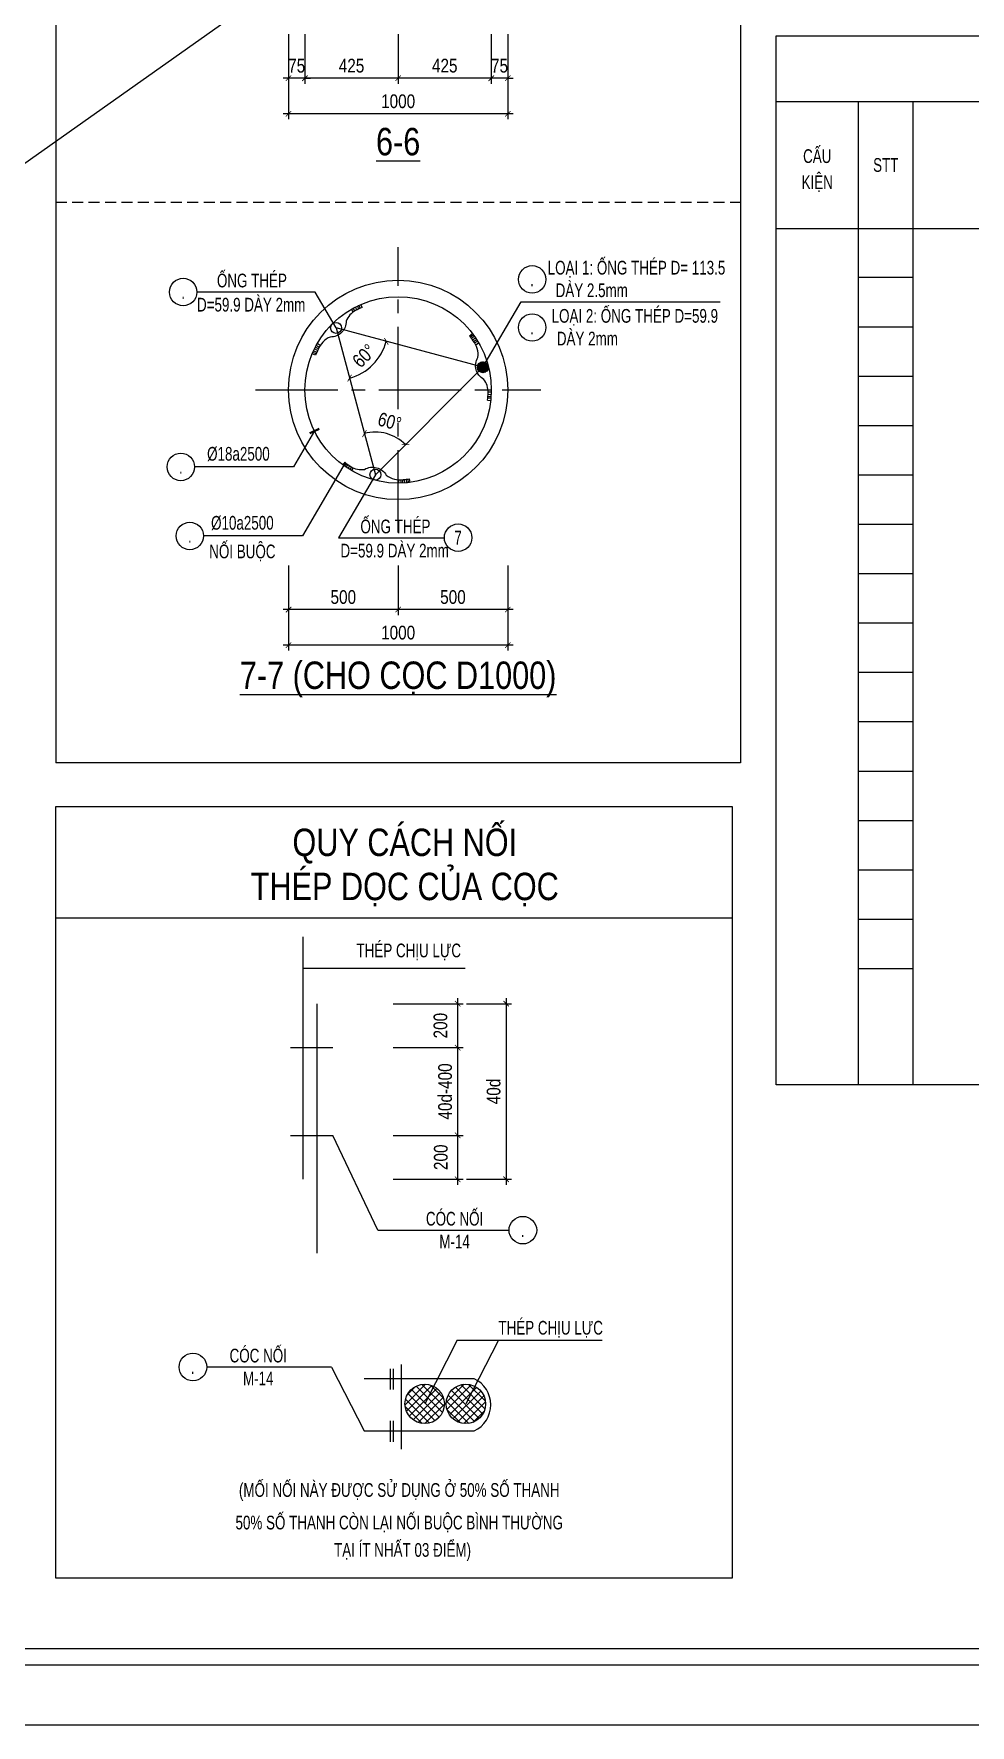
# Model space of a CAD drawing. Extents: x 171424 to 249266, y 74893 to 149166.
# Drawn here: x 204070 to 208340, y 102893 to 110601 of the extents above; entities that cross this region are included whole.
import ezdxf
from ezdxf.enums import TextEntityAlignment as Align

# ---------------------------------------------------------------- set-up
doc = ezdxf.new("R2010")
doc.units = 0
doc.header["$LTSCALE"] = 500
doc.header["$MEASUREMENT"] = 0
doc.header["$PDMODE"] = 3
doc.linetypes.add('CENTER2', pattern=[1.125, 0.75, -0.125, 0.125, -0.125])
doc.linetypes.add('HIDDEN', pattern=[0.375, 0.25, -0.125])
doc.layers.get('0').update_dxf_attribs({"linetype": 'CONTINUOUS'})
doc.layers.get('DEFPOINTS').update_dxf_attribs({"linetype": 'CONTINUOUS'})
for name, color, linetype in [('01.CDC.AXIS', 160, 'CENTER2'), ('02.CDC.DIM', 1, 'CONTINUOUS'), ('03.CDC.BORDER', 3, 'CONTINUOUS'), ('04.CDC.HIDDEN', 8, 'HIDDEN'), ('05.CDC.STEEL', 4, 'CONTINUOUS'), ('06.CDC.TEXT', 2, 'CONTINUOUS'), ('10.CDC.HATCH', 9, 'CONTINUOUS'), ('11.CDC.NOTE', 8, 'CONTINUOUS'), ('CDC-KHUNGTEN', 7, 'CONTINUOUS'), ('CDC.10.HATCH', 9, 'CONTINUOUS')]:
    doc.layers.add(name, color=color, linetype=linetype)
doc.layers.add('KCS_Plotter', color=11, linetype='CONTINUOUS', plot=False)
doc.styles.add('ARIAL', font='arial.ttf', dxfattribs={"width": 0.8})
doc.dimstyles.new('DIM25', dxfattribs={"dimscale": 25, "dimtxt": 2.5, "dimasz": 1, "dimexe": 1, "dimexo": 0, "dimgap": 1, "dimtad": 1, "dimdec": 0, "dimdsep": 46, "dimtxsty": 'ARIAL', "dimblk": 'ARCHTICK', "dimcen": 1, "dimdle": 1, "dimclrd": 1, "dimclre": 1, "dimclrt": 2, "dimadec": 0, "dimazin": 0, "dimtfac": 1, "dimtdec": 0, "dimtix": 1, "dimtmove": 2, "dimatfit": 3, "dimldrblk": 'ARCHTICK', "dimfxl": 1, "dimtolj": 1, "dimtzin": 0, "dimarcsym": 0})

# ---------------------------------------------------------------- blocks, each defined once
blk = doc.blocks.new('_ArchTick')
at = {"color": 0, "linetype": 'ByBlock', "const_width": 0.15}
blk.add_lwpolyline([(-0.5, -0.5), (0.5, 0.5)], dxfattribs=at)
blk = doc.blocks.new('*D544')
at = {"layer": '02.CDC.DIM', "color": 1, "lineweight": -2, "transparency": 16777216}
for p, q in [((205231.2, 110600.2), (205231.2, 110211.8)), ((206231.2, 110600.2), (206231.2, 110211.8)), ((206256.2, 110236.8), (205206.2, 110236.8))]:
    blk.add_line(p, q, dxfattribs=at)
at = {"layer": 'DEFPOINTS', "color": 0, "transparency": 16777216}
for p in [(205231.2, 110600.2), (206231.2, 110600.2), (205231.2, 110236.8)]:
    blk.add_point(p, dxfattribs=at)
at = {"layer": '02.CDC.DIM', "color": 1, "lineweight": -2, "transparency": 16777216, "xscale": 25, "yscale": 25, "zscale": 25, "rotation": 180}
blk.add_blockref('_ArchTick', (205231.2, 110236.8), dxfattribs=at)
at = {"layer": '02.CDC.DIM', "color": 1, "lineweight": -2, "transparency": 16777216, "xscale": 25, "yscale": 25, "zscale": 25}
blk.add_blockref('_ArchTick', (206231.2, 110236.8), dxfattribs=at)
at = {"layer": '02.CDC.DIM', "color": 2, "transparency": 16777216, "insert": (205731.2, 110293.7), "char_height": 62.5, "attachment_point": 5, "style": 'ARIAL'}
blk.add_mtext('\\A1;1000', dxfattribs=at)
blk = doc.blocks.new('*D545')
at = {"layer": '02.CDC.DIM', "color": 1, "lineweight": -2, "transparency": 16777216}
for p, q in [((205731.2, 110600.2), (205731.2, 110374)), ((206156.2, 110600.2), (206156.2, 110374)), ((206181.2, 110399), (205706.2, 110399))]:
    blk.add_line(p, q, dxfattribs=at)
at = {"layer": 'DEFPOINTS', "color": 0, "transparency": 16777216}
for p in [(205731.2, 110600.2), (206156.2, 110600.2), (205731.2, 110399)]:
    blk.add_point(p, dxfattribs=at)
at = {"layer": '02.CDC.DIM', "color": 1, "lineweight": -2, "transparency": 16777216, "xscale": 25, "yscale": 25, "zscale": 25, "rotation": 180}
blk.add_blockref('_ArchTick', (205731.2, 110399), dxfattribs=at)
at = {"layer": '02.CDC.DIM', "color": 1, "lineweight": -2, "transparency": 16777216, "xscale": 25, "yscale": 25, "zscale": 25}
blk.add_blockref('_ArchTick', (206156.2, 110399), dxfattribs=at)
at = {"layer": '02.CDC.DIM', "color": 2, "transparency": 16777216, "insert": (205943.7, 110455.9), "char_height": 62.5, "attachment_point": 5, "style": 'ARIAL'}
blk.add_mtext('\\A1;425', dxfattribs=at)
blk = doc.blocks.new('*D546')
at = {"layer": '02.CDC.DIM', "color": 1, "lineweight": -2, "transparency": 16777216}
for p, q in [((205231.2, 110600.2), (205231.2, 110374)), ((205306.2, 110600.2), (205306.2, 110374)), ((205231.2, 110399), (205206.2, 110399)), ((205306.2, 110399), (205231.2, 110399)), ((205306.2, 110399), (205331.2, 110399))]:
    blk.add_line(p, q, dxfattribs=at)
at = {"layer": 'DEFPOINTS', "color": 0, "transparency": 16777216}
for p in [(205231.2, 110600.2), (205306.2, 110600.2), (205231.2, 110399)]:
    blk.add_point(p, dxfattribs=at)
at = {"layer": '02.CDC.DIM', "color": 1, "lineweight": -2, "transparency": 16777216, "xscale": 25, "yscale": 25, "zscale": 25}
blk.add_blockref('_ArchTick', (205231.2, 110399), dxfattribs=at)
at = {"layer": '02.CDC.DIM', "color": 1, "lineweight": -2, "transparency": 16777216, "xscale": 25, "yscale": 25, "zscale": 25, "rotation": 180}
blk.add_blockref('_ArchTick', (205306.2, 110399), dxfattribs=at)
at = {"layer": '02.CDC.DIM', "color": 2, "transparency": 16777216, "insert": (205268.7, 110455.7), "char_height": 62.5, "attachment_point": 5, "style": 'ARIAL'}
blk.add_mtext('\\A1;75', dxfattribs=at)
blk = doc.blocks.new('*D547')
at = {"layer": '02.CDC.DIM', "color": 1, "lineweight": -2, "transparency": 16777216}
for p, q in [((205306.2, 110600.2), (205306.2, 110374)), ((205731.2, 110583.9), (205731.2, 110374)), ((205756.2, 110399), (205281.2, 110399))]:
    blk.add_line(p, q, dxfattribs=at)
at = {"layer": 'DEFPOINTS', "color": 0, "transparency": 16777216}
for p in [(205306.2, 110600.2), (205731.2, 110583.9), (205306.2, 110399)]:
    blk.add_point(p, dxfattribs=at)
at = {"layer": '02.CDC.DIM', "color": 1, "lineweight": -2, "transparency": 16777216, "xscale": 25, "yscale": 25, "zscale": 25, "rotation": 180}
blk.add_blockref('_ArchTick', (205306.2, 110399), dxfattribs=at)
at = {"layer": '02.CDC.DIM', "color": 1, "lineweight": -2, "transparency": 16777216, "xscale": 25, "yscale": 25, "zscale": 25}
blk.add_blockref('_ArchTick', (205731.2, 110399), dxfattribs=at)
at = {"layer": '02.CDC.DIM', "color": 2, "transparency": 16777216, "insert": (205518.7, 110455.9), "char_height": 62.5, "attachment_point": 5, "style": 'ARIAL'}
blk.add_mtext('\\A1;425', dxfattribs=at)
blk = doc.blocks.new('*D548')
at = {"layer": '02.CDC.DIM', "color": 1, "lineweight": -2, "transparency": 16777216}
for p, q in [((206156.2, 110600.2), (206156.2, 110374)), ((206231.2, 110600.2), (206231.2, 110374)), ((206156.2, 110399), (206131.2, 110399)), ((206231.2, 110399), (206156.2, 110399)), ((206231.2, 110399), (206256.2, 110399))]:
    blk.add_line(p, q, dxfattribs=at)
at = {"layer": 'DEFPOINTS', "color": 0, "transparency": 16777216}
for p in [(206156.2, 110600.2), (206231.2, 110600.2), (206156.2, 110399)]:
    blk.add_point(p, dxfattribs=at)
at = {"layer": '02.CDC.DIM', "color": 1, "lineweight": -2, "transparency": 16777216, "xscale": 25, "yscale": 25, "zscale": 25}
blk.add_blockref('_ArchTick', (206156.2, 110399), dxfattribs=at)
at = {"layer": '02.CDC.DIM', "color": 1, "lineweight": -2, "transparency": 16777216, "xscale": 25, "yscale": 25, "zscale": 25, "rotation": 180}
blk.add_blockref('_ArchTick', (206231.2, 110399), dxfattribs=at)
at = {"layer": '02.CDC.DIM', "color": 2, "transparency": 16777216, "insert": (206193.7, 110455.7), "char_height": 62.5, "attachment_point": 5, "style": 'ARIAL'}
blk.add_mtext('\\A1;75', dxfattribs=at)
blk = doc.blocks.new('*D560')
at = {"layer": '02.CDC.DIM', "color": 1, "lineweight": -2, "transparency": 16777216}
for p, q in [((205231.2, 108178.5), (205231.2, 107790.1)), ((206231.2, 108178.5), (206231.2, 107790.1)), ((206256.2, 107815.1), (205206.2, 107815.1))]:
    blk.add_line(p, q, dxfattribs=at)
at = {"layer": 'DEFPOINTS', "color": 0, "transparency": 16777216}
for p in [(205231.2, 108178.5), (206231.2, 108178.5), (205231.2, 107815.1)]:
    blk.add_point(p, dxfattribs=at)
at = {"layer": '02.CDC.DIM', "color": 1, "lineweight": -2, "transparency": 16777216, "xscale": 25, "yscale": 25, "zscale": 25, "rotation": 180}
blk.add_blockref('_ArchTick', (205231.2, 107815.1), dxfattribs=at)
at = {"layer": '02.CDC.DIM', "color": 1, "lineweight": -2, "transparency": 16777216, "xscale": 25, "yscale": 25, "zscale": 25}
blk.add_blockref('_ArchTick', (206231.2, 107815.1), dxfattribs=at)
at = {"layer": '02.CDC.DIM', "color": 2, "transparency": 16777216, "insert": (205731.2, 107872), "char_height": 62.5, "attachment_point": 5, "style": 'ARIAL'}
blk.add_mtext('\\A1;1000', dxfattribs=at)
blk = doc.blocks.new('*D561')
at = {"layer": '02.CDC.DIM', "color": 1, "lineweight": -2, "transparency": 16777216}
for p, q in [((205731.2, 108178.5), (205731.2, 107952.2)), ((206231.2, 108178.5), (206231.2, 107952.2)), ((206256.2, 107977.2), (205706.2, 107977.2))]:
    blk.add_line(p, q, dxfattribs=at)
at = {"layer": 'DEFPOINTS', "color": 0, "transparency": 16777216}
for p in [(205731.2, 108178.5), (206231.2, 108178.5), (205731.2, 107977.2)]:
    blk.add_point(p, dxfattribs=at)
at = {"layer": '02.CDC.DIM', "color": 1, "lineweight": -2, "transparency": 16777216, "xscale": 25, "yscale": 25, "zscale": 25, "rotation": 180}
blk.add_blockref('_ArchTick', (205731.2, 107977.2), dxfattribs=at)
at = {"layer": '02.CDC.DIM', "color": 1, "lineweight": -2, "transparency": 16777216, "xscale": 25, "yscale": 25, "zscale": 25}
blk.add_blockref('_ArchTick', (206231.2, 107977.2), dxfattribs=at)
at = {"layer": '02.CDC.DIM', "color": 2, "transparency": 16777216, "insert": (205981.2, 108034.1), "char_height": 62.5, "attachment_point": 5, "style": 'ARIAL'}
blk.add_mtext('\\A1;500', dxfattribs=at)
blk = doc.blocks.new('*D562')
at = {"layer": '02.CDC.DIM', "color": 1, "lineweight": -2, "transparency": 16777216}
for p, q in [((205231.2, 108178.5), (205231.2, 107952.2)), ((205731.2, 108162.1), (205731.2, 107952.2)), ((205756.2, 107977.2), (205206.2, 107977.2))]:
    blk.add_line(p, q, dxfattribs=at)
at = {"layer": 'DEFPOINTS', "color": 0, "transparency": 16777216}
for p in [(205231.2, 108178.5), (205731.2, 108162.1), (205231.2, 107977.2)]:
    blk.add_point(p, dxfattribs=at)
at = {"layer": '02.CDC.DIM', "color": 1, "lineweight": -2, "transparency": 16777216, "xscale": 25, "yscale": 25, "zscale": 25, "rotation": 180}
blk.add_blockref('_ArchTick', (205231.2, 107977.2), dxfattribs=at)
at = {"layer": '02.CDC.DIM', "color": 1, "lineweight": -2, "transparency": 16777216, "xscale": 25, "yscale": 25, "zscale": 25}
blk.add_blockref('_ArchTick', (205731.2, 107977.2), dxfattribs=at)
at = {"layer": '02.CDC.DIM', "color": 2, "transparency": 16777216, "insert": (205481.2, 108034.1), "char_height": 62.5, "attachment_point": 5, "style": 'ARIAL'}
blk.add_mtext('\\A1;500', dxfattribs=at)
blk = doc.blocks.new('*D563')
at = {"layer": '02.CDC.DIM', "color": 1, "lineweight": -2, "transparency": 16777216}
blk.add_arc((205448.4, 109261.2), 236.9, 285, 345, dxfattribs=at)
at = {"layer": 'DEFPOINTS', "color": 0, "transparency": 16777216}
for p in [(205448.4, 109261.2), (205448.4, 109261.2), (206117.6, 109081.9), (205584.3, 109067.1), (205627.7, 108592)]:
    blk.add_point(p, dxfattribs=at)
at = {"layer": '02.CDC.DIM', "color": 1, "lineweight": -2, "transparency": 16777216, "xscale": 25, "yscale": 25, "zscale": 25}
for p, rotation in [((205677.2, 109199.9), 75.00000000000381), ((205509.7, 109032.3), 195.0000000000027)]:
    blk.add_blockref('_ArchTick', p, dxfattribs=dict(at, rotation=rotation))
at = {"layer": '02.CDC.DIM', "color": 2, "transparency": 16777216, "insert": (205575.7, 109133.9), "char_height": 62.5, "attachment_point": 5, "rotation": 45, "style": 'ARIAL'}
blk.add_mtext('\\A1;60°', dxfattribs=at)
blk = doc.blocks.new('*D564')
at = {"layer": '02.CDC.DIM', "color": 1, "lineweight": -2, "transparency": 16777216}
blk.add_arc((205627.7, 108592), 193.9, 45, 105, dxfattribs=at)
at = {"layer": 'DEFPOINTS', "color": 0, "transparency": 16777216}
for p in [(205448.4, 109261.2), (206117.6, 109081.9), (205709.6, 108767.7), (205627.7, 108592), (205627.7, 108592)]:
    blk.add_point(p, dxfattribs=at)
at = {"layer": '02.CDC.DIM', "color": 1, "lineweight": -2, "transparency": 16777216, "xscale": 25, "yscale": 25, "zscale": 25}
for p, rotation in [((205577.5, 108779.3), 195.0000000000015), ((205764.8, 108729.1), 315.0000000000022)]:
    blk.add_blockref('_ArchTick', p, dxfattribs=dict(at, rotation=rotation))
at = {"layer": '02.CDC.DIM', "color": 2, "transparency": 16777216, "insert": (205692.6, 108834.2), "char_height": 62.5, "attachment_point": 5, "rotation": 345, "style": 'ARIAL'}
blk.add_mtext('\\A1;60°', dxfattribs=at)
blk = doc.blocks.new('*D605')
at = {"layer": '02.CDC.DIM', "color": 1, "lineweight": -2, "transparency": 16777216}
for p, q in [((205708.8, 106181.1), (206027.5, 106181.1)), ((206002.5, 106206.1), (206002.5, 105956.1)), ((205708.8, 105981.1), (206027.5, 105981.1))]:
    blk.add_line(p, q, dxfattribs=at)
at = {"layer": 'DEFPOINTS', "color": 0, "transparency": 16777216}
for p in [(205708.8, 106181.1), (205708.8, 105981.1), (206002.5, 105981.1)]:
    blk.add_point(p, dxfattribs=at)
at = {"layer": '02.CDC.DIM', "color": 1, "lineweight": -2, "transparency": 16777216, "xscale": 25, "yscale": 25, "zscale": 25}
for p, rotation in [((206002.5, 106181.1), 90), ((206002.5, 105981.1), 270)]:
    blk.add_blockref('_ArchTick', p, dxfattribs=dict(at, rotation=rotation))
at = {"layer": '02.CDC.DIM', "color": 2, "transparency": 16777216, "insert": (205924.4, 106081.1), "char_height": 62.5, "attachment_point": 5, "rotation": 90, "style": 'ARIAL'}
blk.add_mtext('\\A1;200', dxfattribs=at)
blk = doc.blocks.new('*D606')
at = {"layer": '02.CDC.DIM', "color": 1, "lineweight": -2, "transparency": 16777216}
for p, q in [((206002.5, 105606.1), (206002.5, 105356.1)), ((205708.8, 105581.1), (206027.5, 105581.1)), ((205708.8, 105381.1), (206027.5, 105381.1))]:
    blk.add_line(p, q, dxfattribs=at)
at = {"layer": 'DEFPOINTS', "color": 0, "transparency": 16777216}
for p in [(205708.8, 105581.1), (205708.8, 105381.1), (206002.5, 105381.1)]:
    blk.add_point(p, dxfattribs=at)
at = {"layer": '02.CDC.DIM', "color": 1, "lineweight": -2, "transparency": 16777216, "xscale": 25, "yscale": 25, "zscale": 25}
for p, rotation in [((206002.5, 105581.1), 90), ((206002.5, 105381.1), 270)]:
    blk.add_blockref('_ArchTick', p, dxfattribs=dict(at, rotation=rotation))
at = {"layer": '02.CDC.DIM', "color": 2, "transparency": 16777216, "insert": (205926.1, 105481.1), "char_height": 62.5, "attachment_point": 5, "rotation": 90, "style": 'ARIAL'}
blk.add_mtext('\\A1;200', dxfattribs=at)
blk = doc.blocks.new('*D607')
at = {"layer": '02.CDC.DIM', "color": 1, "lineweight": -2, "transparency": 16777216}
for p, q in [((206002.5, 106006.1), (206002.5, 105556.1)), ((205708.8, 105981.1), (206027.5, 105981.1)), ((205708.8, 105581.1), (206027.5, 105581.1))]:
    blk.add_line(p, q, dxfattribs=at)
at = {"layer": 'DEFPOINTS', "color": 0, "transparency": 16777216}
for p in [(205708.8, 105981.1), (205708.8, 105581.1), (206002.5, 105581.1)]:
    blk.add_point(p, dxfattribs=at)
at = {"layer": '02.CDC.DIM', "color": 1, "lineweight": -2, "transparency": 16777216, "xscale": 25, "yscale": 25, "zscale": 25}
for p, rotation in [((206002.5, 105981.1), 90), ((206002.5, 105581.1), 270)]:
    blk.add_blockref('_ArchTick', p, dxfattribs=dict(at, rotation=rotation))
at = {"layer": '02.CDC.DIM', "color": 2, "transparency": 16777216, "insert": (205945.6, 105781.1), "char_height": 62.5, "attachment_point": 5, "rotation": 90, "style": 'ARIAL'}
blk.add_mtext('\\A1;40d-400', dxfattribs=at)
blk = doc.blocks.new('*D608')
at = {"layer": '02.CDC.DIM', "color": 1, "lineweight": -2, "transparency": 16777216}
for p, q in [((206042.5, 106181.1), (206248.7, 106181.1)), ((206223.7, 106206.1), (206223.7, 105356.1)), ((206042.5, 105381.1), (206248.7, 105381.1))]:
    blk.add_line(p, q, dxfattribs=at)
at = {"layer": 'DEFPOINTS', "color": 0, "transparency": 16777216}
for p in [(206042.5, 106181.1), (206042.5, 105381.1), (206223.7, 105381.1)]:
    blk.add_point(p, dxfattribs=at)
at = {"layer": '02.CDC.DIM', "color": 1, "lineweight": -2, "transparency": 16777216, "xscale": 25, "yscale": 25, "zscale": 25}
for p, rotation in [((206223.7, 106181.1), 90), ((206223.7, 105381.1), 270)]:
    blk.add_blockref('_ArchTick', p, dxfattribs=dict(at, rotation=rotation))
at = {"layer": '02.CDC.DIM', "color": 2, "transparency": 16777216, "insert": (206166.8, 105781.1), "char_height": 62.5, "attachment_point": 5, "rotation": 90, "style": 'ARIAL'}
blk.add_mtext('\\A1;40d', dxfattribs=at)
blk = doc.blocks.new('KHUNG A1')
at = {"layer": 'CDC-KHUNGTEN'}
blk.add_lwpolyline([(10366.22, 712.17), (10366.22, 1278.17), (9655.22, 1278.17), (9655.22, 712.17)], close=True, dxfattribs=at)
at = {"layer": 'CDC.10.HATCH', "color": 8}
blk.add_lwpolyline([(9652.22, 709.17), (10447.22, 709.17), (10447.22, 1281.17), (9652.22, 1281.17)], close=True, dxfattribs=at)
at = {"layer": 'DEFPOINTS', "color": 1}
blk.add_lwpolyline([(9617.22, 698.17), (9617.22, 1292.17), (10458.22, 1292.17), (10458.22, 698.17), (9617.22, 698.17)], close=True, dxfattribs=at)

msp = doc.modelspace()

# ---------------------------------------------------------------- hatches: boundary and pattern name
at = {"layer": '10.CDC.HATCH'}
h = msp.add_hatch(dxfattribs=at)
h.set_pattern_fill('ANSI31', color=256, scale=20, style=0)
h.set_pattern_definition([(45, (106445.5283, -9243.7127), (-1.767766953, 1.767766953), [])])
h.paths.add_polyline_path([(206130.22, 109103.44, 0.4951466), (206093.44, 109088.34), (206117.59, 109081.87)])
h.paths.add_polyline_path([(206093.44, 109088.34, 0.0655435), (206092.59, 109081.87, 0.1989124), (206099.91, 109064.19), (206117.59, 109081.87)])
h.paths.add_polyline_path([(206142.59, 109081.87, 0.0655422), (206141.73, 109088.34), (206141.73, 109088.34, 0.1972395), (206130.22, 109103.44), (206117.59, 109081.87), (206099.91, 109064.19, 0.6681786)])
h = msp.add_hatch(dxfattribs=at)
h.set_pattern_fill('ANSI37', color=256, scale=200, style=0)
h.set_pattern_definition([(45, (184581.464, 89076.28), (-17.67767, 17.67767), []), (135, (184581.464, 89076.28), (-17.67767, -17.67767), [])])
h.paths.add_polyline_path([(206129.93, 104357.01, 1), (205950.27, 104357.01, 1)])
h.paths.add_polyline_path([(205942.12, 104357.01, 1), (205762.46, 104357.01, 1)])

# ---------------------------------------------------------------- linework, layer by layer
at = {"layer": '01.CDC.AXIS'}
for p, q in [((205731.22, 108328.34), (205731.22, 109628.34)), ((205081.22, 108978.34), (206381.22, 108978.34))]:
    msp.add_line(p, q, dxfattribs=at)
at = {"layer": '02.CDC.DIM'}
for p, q in [((205448.37, 109261.18), (205627.69, 108591.97)), ((206117.59, 109081.87), (205448.37, 109261.18)), ((205627.69, 108591.97), (206117.59, 109081.87))]:
    msp.add_line(p, q, dxfattribs=at)
at = {"layer": '03.CDC.BORDER'}
for p, q in [((204169.73, 116895.41), (204169.73, 107279.41)), ((204169.73, 106571.75), (207255.04, 106571.75))]:
    msp.add_line(p, q, dxfattribs=at)
msp.add_lwpolyline([(204169.73, 117355.41), (207292.7, 117355.41), (207292.7, 107279.41), (204169.73, 107279.41)], dxfattribs=at)
for points in [[(207455.04, 110592.68), (212177.1, 110592.68), (212177.1, 105810.93), (207455.04, 105810.93)], [(204169.73, 107079.41), (207255.04, 107079.41), (207255.04, 103562.61), (204169.73, 103562.61)]]:
    msp.add_lwpolyline(points, close=True, dxfattribs=at)
msp.add_circle((205731.22, 108978.34), 500, dxfattribs=at)
at = {"layer": '04.CDC.HIDDEN', "ltscale": 0.4}
msp.add_line((204169.73, 109833.41), (207292.7, 109833.41), dxfattribs=at)
at = {"layer": '05.CDC.STEEL'}
for p, q in [((205296.08, 106485.89), (205296.08, 105381.08)), ((205360.81, 106181.08), (205360.81, 105044.59)), ((205239.66, 105981.08), (205432.74, 105981.08)), ((205239.66, 105581.08), (205432.74, 105581.08)), ((205744.79, 104536.35), (205744.79, 104150.18)), ((205695.46, 104517.36), (205695.46, 104422.39)), ((205709.14, 104517.36), (205709.14, 104422.39)), ((205695.46, 104279.65), (205695.46, 104184.68)), ((205709.14, 104279.65), (205709.14, 104184.68))]:
    msp.add_line(p, q, dxfattribs=at)
for points in [[(205567.34, 109354.35, 0.0062558), (205536.79, 109340.32, 0.1748982), (205494.24, 109292.38, -0.4276818), (205421.45, 109219.59, 0.2044221), (205365.88, 109162.1, 0.0373401), (205354.92, 109136.7, 0.0206179)], [(206138.78, 108932.26, 0.0062558), (206141.91, 108965.73, 0.1748982), (206121.67, 109026.55, -0.4276818), (206095.03, 109125.98, 0.2044221), (206073.02, 109202.85, 0.0373401), (206056.51, 109225.05, 0.0206179)], [(205487.52, 108648.42, 0.0062558), (205514.95, 108628.97, 0.1748982), (205577.74, 108616.09, -0.4276818), (205677.17, 108589.45, 0.2044221), (205754.75, 108570.08, 0.0373401), (205782.22, 108573.28, 0.0206179)], [(205576.33, 104234.26), (206078.7, 104234.26, 0.6324965), (206078.7, 104471.97), (205576.33, 104471.97)]]:
    msp.add_lwpolyline(points, format="xyb", dxfattribs=at)
for centre, radius in [((205731.22, 108978.34), 425), ((205448.37, 109261.18), 25), ((206117.59, 109081.87), 25), ((205627.69, 108591.97), 25), ((205852.29, 104357.01), 89.83), ((206040.1, 104357.01), 89.83)]:
    msp.add_circle(centre, radius, dxfattribs=at)
at = {"layer": '10.CDC.HATCH'}
for p, q in [((207830.04, 109491.59), (208080.04, 109491.59)), ((207830.04, 109491.59), (208080.04, 109491.59)), ((207830.04, 109491.59), (208080.04, 109491.59)), ((207830.04, 109491.59), (208080.04, 109491.59)), ((207830.04, 109266.59), (208080.04, 109266.59)), ((207830.04, 109041.59), (208080.04, 109041.59)), ((207830.04, 108816.59), (208080.04, 108816.59)), ((207830.04, 108591.59), (208080.04, 108591.59)), ((207830.04, 108366.59), (208080.04, 108366.59)), ((207830.04, 108141.59), (208080.04, 108141.59)), ((207830.04, 107916.59), (208080.04, 107916.59)), ((207830.04, 107916.59), (208080.04, 107916.59)), ((207830.04, 107691.59), (208080.04, 107691.59)), ((207830.04, 107466.59), (208080.04, 107466.59)), ((207830.04, 107466.59), (208080.04, 107466.59)), ((207830.04, 107241.59), (208080.04, 107241.59)), ((207830.04, 107016.59), (208080.04, 107016.59)), ((207830.04, 106791.59), (208080.04, 106791.59)), ((207830.04, 106566.59), (208080.04, 106566.59)), ((207830.04, 106341.59), (208080.04, 106341.59)), ((207830.04, 106341.59), (208080.04, 106341.59)), ((207830.04, 106341.59), (208080.04, 106341.59))]:
    msp.add_line(p, q, dxfattribs=at)
at = {"layer": '11.CDC.NOTE'}
for p, q in [((207455.04, 110292.68), (212177.1, 110292.68)), ((207830.04, 105810.93), (207830.04, 110292.68)), ((208080.04, 105810.93), (208080.04, 110292.68)), ((207455.04, 109714.5), (212177.1, 109714.5)), ((205525.87, 109333.37), (205518.43, 109346.24)), ((205533.68, 109338.55), (205526.86, 109350.99)), ((205543.31, 109343.39), (205536.7, 109356.22)), ((205552.02, 109347.43), (205545.59, 109360.66)), ((205558.76, 109350.5), (205552.53, 109363.95)), ((205567.34, 109354.35), (205561.41, 109367.95)), ((206056.51, 109225.05), (206069.84, 109235.16)), ((206060.74, 109219.99), (206073.94, 109229.67)), ((205359.92, 109149.6), (205345.29, 109156.35)), ((205363.77, 109157.94), (205349.38, 109164.97)), ((205367.31, 109165.63), (205353.33, 109172.83)), ((205370.76, 109172.92), (205357.23, 109180.23)), ((205375.87, 109181.62), (205362.31, 109189.37)), ((206065.18, 109214.26), (206078.34, 109223.56)), ((206070.47, 109206.76), (206083.76, 109215.7)), ((206075.37, 109199.85), (206088.59, 109208.36)), ((206079.95, 109193.22), (206093.05, 109201.28)), ((206084.93, 109184.44), (206098.43, 109192.31)), ((205354.92, 109136.7), (205339.49, 109143.19)), ((205357.18, 109142.89), (205342.2, 109149.48)), ((206138.78, 108932.26), (206153.52, 108930.59)), ((206139.74, 108941.61), (206154.51, 108940.28)), ((206140.45, 108948.99), (206155.13, 108947.93)), ((206141.31, 108958.55), (206155.72, 108957.86)), ((206141.35, 108978.66), (206156.21, 108978.67)), ((206141.94, 108969.31), (206156.11, 108969)), ((205487.52, 108648.42), (205478.71, 108636.49)), ((205495.14, 108642.91), (205486.61, 108630.79)), ((205501.17, 108638.61), (205492.93, 108626.43)), ((205509.03, 108633.08), (205501.22, 108620.95)), ((205518.03, 108627.16), (205510.67, 108615.04)), ((205526.42, 108622.99), (205519, 108610.12)), ((205732.85, 108568.96), (205732.91, 108553.35)), ((205742.93, 108568.89), (205743.37, 108553.52)), ((205750.97, 108569.55), (205751.73, 108553.84)), ((205759.4, 108570.33), (205760.51, 108554.35)), ((205768.54, 108571.16), (205770.02, 108555.12)), ((205775.73, 108572.14), (205777.51, 108555.87)), ((205782.22, 108573.28), (205784.31, 108556.67)), ((205296.08, 106342.47), (206037.14, 106342.47)), ((205638.26, 105148.92), (205432.74, 105581.08)), ((205638.26, 105148.92), (206236.99, 105148.92)), ((206000.67, 104647.87), (205852.29, 104357.01)), ((206000.67, 104647.87), (206662.29, 104647.87)), ((206188.48, 104647.87), (206040.1, 104357.01)), ((205427.94, 104525.11), (204858.21, 104525.11)), ((205427.94, 104525.11), (205576.33, 104234.26))]:
    msp.add_line(p, q, dxfattribs=at)
for points in [[(205448.37, 109261.18), (205352.62, 109424.6), (204813.38, 109424.6)], [(206117.59, 109081.87), (206292.14, 109379.77), (207199.87, 109379.77)], [(205349.62, 108791.23), (205253.56, 108627.29), (204802.8, 108627.29)], [(205490.06, 108646.57), (205294.48, 108312.79), (204843.73, 108312.79)], [(205627.69, 108591.97), (205459.57, 108305.05), (205941.92, 108305.05)]]:
    msp.add_lwpolyline(points, dxfattribs=at)
at = {"layer": '11.CDC.NOTE', "const_width": 10}
msp.add_lwpolyline([(205327.73, 108780.72), (205371.72, 108801.24)], dxfattribs=at)
at = {"layer": '11.CDC.NOTE'}
for centre, radius in [((206342.14, 109482.27), 62.5), ((204750.88, 109424.6), 62.5), ((206342.14, 109262.64), 62.5), ((204740.3, 108627.29), 62.5), ((204781.23, 108312.79), 62.5), ((206004.42, 108305.05), 62.5), ((206299.99, 105148.92), 63), ((204795.21, 104525.11), 63)]:
    msp.add_circle(centre, radius, dxfattribs=at)
at = {"layer": 'KCS_Plotter'}
msp.add_line((193948.44, 102892.91), (214973.44, 117742.91), dxfattribs=at)

# ---------------------------------------------------------------- block references
at = {"xscale": 25, "yscale": 25, "zscale": 25}
msp.add_blockref('KHUNG A1', (-46482.15, 85438.58), dxfattribs=at)

# ---------------------------------------------------------------- texts
at = {"layer": '06.CDC.TEXT', "style": 'ARIAL'}
for s, height, width, p in [('%%U6-6', 125, 0.8, (205731.22, 110110.17)), ('CẤU', 62.5, 0.7, (207642.54, 110052.96)), ('STT', 62.5, 0.7, (207955.04, 110003.59)), ('KIỆN', 62.5, 0.7, (207642.54, 109926.78)), ('LOẠI 1: ỐNG THÉP D= 113.5', 62.5, 0.7, (206818.3, 109538.09)), ('ỐNG THÉP', 62.5, 0.7, (205064.48, 109486.06)), ('DÀY 2.5mm', 62.5, 0.7, (206614.24, 109440.21)), ('D=59.9 DÀY 2mm', 62.5, 0.7, (205061.05, 109374.63)), ('LOẠI 2: ỐNG THÉP D=59.9', 62.5, 0.7, (206810.67, 109318.46)), ('DÀY 2mm', 62.5, 0.7, (206594.21, 109220.58)), ('%%C18a2500', 62.5, 0.7, (205002.81, 108687.33)), ('%%C10a2500', 62.5, 0.7, (205020.89, 108372.82)), ('ỐNG THÉP', 62.5, 0.7, (205718.79, 108365.09)), ('NỐI BUỘC', 62.5, 0.7, (205020.89, 108244.8)), ('D=59.9 DÀY 2mm', 62.5, 0.7, (205715.35, 108253.65)), ('%%U7-7 (CHO CỌC D1000)', 125, 0.8, (205731.22, 107662.56)), ('THÉP CHỊU LỰC', 62.5, 0.7, (205779.78, 106424.99)), ('CÓC NỐI', 62.5, 0.7, (205988.69, 105210.17)), ('M-14', 62.5, 0.7, (205988.69, 105097.19)), ('CÓC NỐI', 62.5, 0.7, (205093.23, 104586.37)), ('M-14', 62.5, 0.7, (205093.23, 104473.39)), ('(MỐI NỐI NÀY ĐƯỢC SỬ DỤNG Ở 50%%% SỐ THANH', 62.5, 0.7, (205736.21, 103964.82)), ('50%%% SỐ THANH CÒN LẠI NỐI BUỘC BÌNH THƯỜNG', 62.5, 0.7, (205736.21, 103818.91)), ('TẠI ÍT NHẤT 03 ĐIỂM)', 62.5, 0.7, (205751.32, 103691.6))]:
    msp.add_text(s, height=height, dxfattribs=dict(at, width=width)).set_placement(p, align=Align.MIDDLE)
at = {"layer": '06.CDC.TEXT', "style": 'ARIAL', "width": 0.7}
for s, p in [('.', (206342.14, 109482.27)), ('.', (204750.88, 109424.6)), ('.', (206342.14, 109262.64)), ('.', (204740.3, 108627.29)), ('7', (206004.42, 108305.05)), ('.', (204781.23, 108312.79)), ('.', (206299.29, 105148.92)), ('.', (204794.51, 104525.11))]:
    msp.add_text(s, height=62.5, dxfattribs=at).set_placement(p, align=Align.MIDDLE_CENTER)
at = {"layer": '06.CDC.TEXT', "style": 'ARIAL', "width": 0.8}
for s, p in [('QUY CÁCH NỐI', (205761.49, 106854.01)), ('THÉP DỌC CỦA CỌC', (205761.49, 106653.02))]:
    msp.add_text(s, height=125, dxfattribs=at).set_placement(p, align=Align.CENTER)
at = {"layer": '06.CDC.TEXT', "style": 'ARIAL', "width": 0.7}
msp.add_text('THÉP CHỊU LỰC', height=62.5, dxfattribs=at).set_placement((206188.48, 104672.87))

# ---------------------------------------------------------------- dimensions: what is measured, and where the dimension line sits
at = {"layer": '02.CDC.DIM'}
for base, p1, p2, picture, middle in [((205231.22, 110236.83), (206231.22, 110600.25), (205231.22, 110600.25), '*D544', (205731.22, 110293.74)), ((205231.22, 110398.95), (205306.22, 110600.25), (205231.22, 110600.25), '*D546', (205268.72, 110455.74)), ((205306.22, 110398.95), (205731.22, 110583.88), (205306.22, 110600.25), '*D547', (205518.72, 110455.86)), ((205731.22, 110398.95), (206156.22, 110600.25), (205731.22, 110600.25), '*D545', (205943.72, 110455.86)), ((206156.22, 110398.95), (206231.22, 110600.25), (206156.22, 110600.25), '*D548', (206193.72, 110455.74)), ((205231.22, 107815.1), (206231.22, 108178.52), (205231.22, 108178.52), '*D560', (205731.22, 107872.01)), ((205231.22, 107977.22), (205731.22, 108162.15), (205231.22, 108178.52), '*D562', (205481.22, 108034.13)), ((205731.22, 107977.22), (206231.22, 108178.52), (205731.22, 108178.52), '*D561', (205981.22, 108034.13))]:
    dim = msp.add_linear_dim(base=base, p1=p1, p2=p2, dimstyle='DIM25', dxfattribs=at)
    dim.commit()
    dim.dimension.update_dxf_attribs({"geometry": picture, "text_midpoint": middle})
for base, line1, picture, middle in [((205584.28, 109067.09), ((206117.59, 109081.87), (205448.37, 109261.18)), '*D563', (205575.68, 109133.88)), ((205709.63, 108767.69), ((205627.69, 108591.97), (206117.59, 109081.87)), '*D564', (205692.6, 108834.22))]:
    dim = msp.add_angular_dim_2l(base=base, line1=line1, line2=((205448.37, 109261.18), (205627.69, 108591.97)), dimstyle='DIM25', dxfattribs=at)
    dim.commit()
    dim.dimension.update_dxf_attribs({"geometry": picture, "text_midpoint": middle})
for base, p1, p2, picture, middle in [((206002.51, 105981.08), (205708.78, 106181.08), (205708.78, 105981.08), '*D605', (205924.39, 106081.08)), ((206002.51, 105381.08), (205708.78, 105581.08), (205708.78, 105381.08), '*D606', (205926.08, 105481.08))]:
    dim = msp.add_linear_dim(base=base, p1=p1, p2=p2, angle=90, text='200', dimstyle='DIM25', dxfattribs=at)
    dim.commit()
    dim.dimension.update_dxf_attribs({"geometry": picture, "text_midpoint": middle, "dimtype": 160})
for base, p1, p2, text, picture, middle in [((206223.7, 105381.08), (206042.51, 106181.08), (206042.51, 105381.08), '40d', '*D608', (206166.78, 105781.08)), ((206002.51, 105581.08), (205708.78, 105981.08), (205708.78, 105581.08), '40d-400', '*D607', (205945.59, 105781.08))]:
    dim = msp.add_linear_dim(base=base, p1=p1, p2=p2, angle=90, text=text, dimstyle='DIM25', dxfattribs=at)
    dim.commit()
    dim.dimension.update_dxf_attribs({"geometry": picture, "text_midpoint": middle})

doc.saveas('drawing.dxf')
